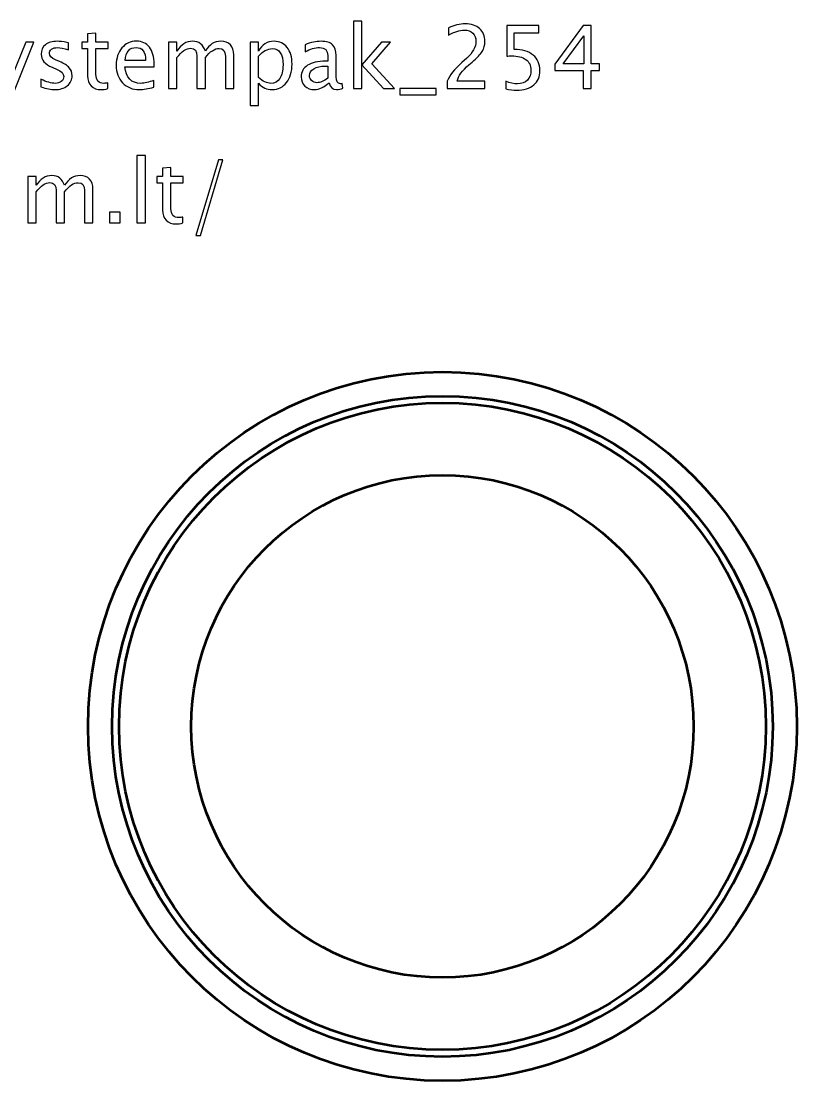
# Model space of a CAD drawing. Header units: centimetres. Extents: x -276 to 74, y -105 to 60.
# Drawn here: x 35.88 to 47.15, y 24.85 to 40.25 of the extents above; entities that cross this region are included whole.
import ezdxf

# ---------------------------------------------------------------- set-up
doc = ezdxf.new("R2010")
doc.units = ezdxf.units.CM
doc.header["$MEASUREMENT"] = 0
doc.layers.add('Layer 1', color=7, linetype='Continuous')

msp = doc.modelspace()

# ---------------------------------------------------------------- linework, layer by layer
at = {"layer": 'Layer 1', "lineweight": 53}
for centre, major_axis in [((42.00003, 29.99997), (0, 5.15003)), ((42.00002, 29.99998), (0, 4.80002)), ((42.00002, 29.99998), (0, 4.70002)), ((42.00002, 29.99998), (0, 3.65002))]:
    msp.add_ellipse(centre, major_axis=major_axis, ratio=1, dxfattribs=at)
at = {"layer": 'Layer 1'}
for points, knots in [([(40.70586, 39.2673), (40.70586, 39.2673), (40.70586, 40.24647), (40.70586, 40.24647), (40.70586, 40.24647), (40.70586, 40.24647), (40.82778, 40.24647), (40.82778, 40.24647), (40.82778, 40.24647), (40.82778, 40.24647), (40.82778, 39.6138), (40.82778, 39.6138), (40.82778, 39.6138), (40.82778, 39.6138), (41.11353, 39.9404), (41.11353, 39.9404), (41.11353, 39.9404), (41.11353, 39.9404), (41.24519, 39.9404), (41.24519, 39.9404), (41.24519, 39.9404), (41.24519, 39.9404), (40.97214, 39.62629), (40.97214, 39.62629), (40.97214, 39.62629), (40.97214, 39.62629), (41.30234, 39.2673), (41.30234, 39.2673), (41.30234, 39.2673), (41.30234, 39.2673), (41.14528, 39.2673), (41.14528, 39.2673), (41.14528, 39.2673), (41.14528, 39.2673), (40.82778, 39.61253), (40.82778, 39.61253), (40.82778, 39.61253), (40.82778, 39.61253), (40.82778, 39.2673), (40.82778, 39.2673), (40.82778, 39.2673), (40.82778, 39.2673), (40.70586, 39.2673), (40.70586, 39.2673)], [0, 0, 0, 0, 0.08333333, 0.08333333, 0.08333333, 0.08333333, 0.16666667, 0.16666667, 0.16666667, 0.16666667, 0.25, 0.25, 0.25, 0.25, 0.33333333, 0.33333333, 0.33333333, 0.33333333, 0.41666667, 0.41666667, 0.41666667, 0.41666667, 0.5, 0.5, 0.5, 0.5, 0.58333333, 0.58333333, 0.58333333, 0.58333333, 0.66666667, 0.66666667, 0.66666667, 0.66666667, 0.75, 0.75, 0.75, 0.75, 0.83333333, 0.83333333, 0.83333333, 0.83333333, 1, 1, 1, 1]), ([(42.06667, 39.2673), (42.06667, 39.2673), (42.06667, 39.37398), (42.06667, 39.37398), (42.06667, 39.37398), (42.10223, 39.45717), (42.17399, 39.54797), (42.28215, 39.64597), (42.28215, 39.64597), (42.28215, 39.64597), (42.352, 39.70863), (42.352, 39.70863), (42.352, 39.70863), (42.44196, 39.79033), (42.48704, 39.87119), (42.48704, 39.95162), (42.48704, 39.95162), (42.48704, 40.00305), (42.47159, 40.04327), (42.4409, 40.07269), (42.4409, 40.07269), (42.41021, 40.10211), (42.36766, 40.11693), (42.31369, 40.11693), (42.31369, 40.11693), (42.25061, 40.11693), (42.17589, 40.0928), (42.08953, 40.04454), (42.08953, 40.04454), (42.08953, 40.04454), (42.08953, 40.15122), (42.08953, 40.15122), (42.08953, 40.15122), (42.17102, 40.18932), (42.25209, 40.20837), (42.33295, 40.20837), (42.33295, 40.20837), (42.41888, 40.20837), (42.48789, 40.1853), (42.53996, 40.13894), (42.53996, 40.13894), (42.59182, 40.09259), (42.61785, 40.03121), (42.61785, 39.95458), (42.61785, 39.95458), (42.61785, 39.89955), (42.60473, 39.85065), (42.57848, 39.80811), (42.57848, 39.80811), (42.55202, 39.76535), (42.50313, 39.71371), (42.43137, 39.65275), (42.43137, 39.65275), (42.43137, 39.65275), (42.38417, 39.61253), (42.38417, 39.61253), (42.38417, 39.61253), (42.28596, 39.52934), (42.22923, 39.44976), (42.21399, 39.37398), (42.21399, 39.37398), (42.21399, 39.37398), (42.61404, 39.37398), (42.61404, 39.37398), (42.61404, 39.37398), (42.61404, 39.37398), (42.61404, 39.2673), (42.61404, 39.2673), (42.61404, 39.2673), (42.61404, 39.2673), (42.06667, 39.2673), (42.06667, 39.2673)], [0, 0, 0, 0, 0.05263158, 0.05263158, 0.05263158, 0.05263158, 0.10526316, 0.10526316, 0.10526316, 0.10526316, 0.15789474, 0.15789474, 0.15789474, 0.15789474, 0.21052632, 0.21052632, 0.21052632, 0.21052632, 0.26315789, 0.26315789, 0.26315789, 0.26315789, 0.31578947, 0.31578947, 0.31578947, 0.31578947, 0.36842105, 0.36842105, 0.36842105, 0.36842105, 0.42105263, 0.42105263, 0.42105263, 0.42105263, 0.47368421, 0.47368421, 0.47368421, 0.47368421, 0.52631579, 0.52631579, 0.52631579, 0.52631579, 0.57894737, 0.57894737, 0.57894737, 0.57894737, 0.63157895, 0.63157895, 0.63157895, 0.63157895, 0.68421053, 0.68421053, 0.68421053, 0.68421053, 0.73684211, 0.73684211, 0.73684211, 0.73684211, 0.78947368, 0.78947368, 0.78947368, 0.78947368, 0.84210526, 0.84210526, 0.84210526, 0.84210526, 0.89473684, 0.89473684, 0.89473684, 0.89473684, 1, 1, 1, 1]), ([(42.91926, 39.26349), (42.91926, 39.26349), (42.91926, 39.37271), (42.91926, 39.37271), (42.91926, 39.37271), (42.98001, 39.34816), (43.03758, 39.33588), (43.09262, 39.33588), (43.09262, 39.33588), (43.15273, 39.33588), (43.20014, 39.35366), (43.23464, 39.38922), (43.23464, 39.38922), (43.26915, 39.42478), (43.28629, 39.47368), (43.28629, 39.53591), (43.28629, 39.53591), (43.28629, 39.60279), (43.26195, 39.65402), (43.21327, 39.68936), (43.21327, 39.68936), (43.16458, 39.72471), (43.0941, 39.74228), (43.00202, 39.74228), (43.00202, 39.74228), (42.98064, 39.74228), (42.958, 39.7408), (42.9345, 39.73784), (42.9345, 39.73784), (42.9345, 39.73784), (42.9345, 40.18551), (42.9345, 40.18551), (42.9345, 40.18551), (42.9345, 40.18551), (43.39932, 40.18551), (43.39932, 40.18551), (43.39932, 40.18551), (43.39932, 40.18551), (43.39932, 40.07883), (43.39932, 40.07883), (43.39932, 40.07883), (43.39932, 40.07883), (43.04118, 40.07883), (43.04118, 40.07883), (43.04118, 40.07883), (43.04118, 40.07883), (43.04118, 39.83626), (43.04118, 39.83626), (43.04118, 39.83626), (43.15929, 39.83626), (43.25137, 39.80917), (43.31762, 39.75498), (43.31762, 39.75498), (43.38387, 39.70101), (43.4171, 39.62608), (43.4171, 39.53019), (43.4171, 39.53019), (43.4171, 39.44087), (43.38704, 39.37102), (43.32693, 39.32043), (43.32693, 39.32043), (43.26682, 39.26984), (43.18384, 39.24444), (43.07801, 39.24444), (43.07801, 39.24444), (43.03081, 39.24444), (42.97789, 39.25079), (42.91926, 39.26349)], [0, 0, 0, 0, 0.05555556, 0.05555556, 0.05555556, 0.05555556, 0.11111111, 0.11111111, 0.11111111, 0.11111111, 0.16666667, 0.16666667, 0.16666667, 0.16666667, 0.22222222, 0.22222222, 0.22222222, 0.22222222, 0.27777778, 0.27777778, 0.27777778, 0.27777778, 0.33333333, 0.33333333, 0.33333333, 0.33333333, 0.38888889, 0.38888889, 0.38888889, 0.38888889, 0.44444444, 0.44444444, 0.44444444, 0.44444444, 0.5, 0.5, 0.5, 0.5, 0.55555556, 0.55555556, 0.55555556, 0.55555556, 0.61111111, 0.61111111, 0.61111111, 0.61111111, 0.66666667, 0.66666667, 0.66666667, 0.66666667, 0.72222222, 0.72222222, 0.72222222, 0.72222222, 0.77777778, 0.77777778, 0.77777778, 0.77777778, 0.83333333, 0.83333333, 0.83333333, 0.83333333, 0.88888889, 0.88888889, 0.88888889, 0.88888889, 1, 1, 1, 1]), ([(44.04617, 39.2673), (44.04617, 39.2673), (44.04617, 39.52765), (44.04617, 39.52765), (44.04617, 39.52765), (44.04617, 39.52765), (43.63215, 39.52765), (43.63215, 39.52765), (43.63215, 39.52765), (43.63215, 39.52765), (43.63215, 39.62036), (43.63215, 39.62036), (43.63215, 39.62036), (43.63215, 39.62036), (44.04617, 40.18551), (44.04617, 40.18551), (44.04617, 40.18551), (44.04617, 40.18551), (44.16047, 40.18551), (44.16047, 40.18551), (44.16047, 40.18551), (44.16047, 40.18551), (44.16047, 39.62798), (44.16047, 39.62798), (44.16047, 39.62798), (44.16047, 39.62798), (44.28366, 39.62798), (44.28366, 39.62798), (44.28366, 39.62798), (44.28366, 39.62798), (44.28366, 39.52765), (44.28366, 39.52765), (44.28366, 39.52765), (44.28366, 39.52765), (44.16047, 39.52765), (44.16047, 39.52765), (44.16047, 39.52765), (44.16047, 39.52765), (44.16047, 39.2673), (44.16047, 39.2673), (44.16047, 39.2673), (44.16047, 39.2673), (44.04617, 39.2673), (44.04617, 39.2673)], [0, 0, 0, 0, 0.08333333, 0.08333333, 0.08333333, 0.08333333, 0.16666667, 0.16666667, 0.16666667, 0.16666667, 0.25, 0.25, 0.25, 0.25, 0.33333333, 0.33333333, 0.33333333, 0.33333333, 0.41666667, 0.41666667, 0.41666667, 0.41666667, 0.5, 0.5, 0.5, 0.5, 0.58333333, 0.58333333, 0.58333333, 0.58333333, 0.66666667, 0.66666667, 0.66666667, 0.66666667, 0.75, 0.75, 0.75, 0.75, 0.83333333, 0.83333333, 0.83333333, 0.83333333, 1, 1, 1, 1]), ([(37.13801, 39.26751), (37.10033, 39.25714), (37.06753, 39.25206), (37.0398, 39.25206), (37.0398, 39.25206), (36.97757, 39.25206), (36.9291, 39.26984), (36.89438, 39.3054), (36.89438, 39.3054), (36.85946, 39.34096), (36.8421, 39.39028), (36.8421, 39.45357), (36.8421, 39.45357), (36.8421, 39.45357), (36.8421, 39.84896), (36.8421, 39.84896), (36.8421, 39.84896), (36.8421, 39.84896), (36.75786, 39.84896), (36.75786, 39.84896), (36.75786, 39.84896), (36.75786, 39.84896), (36.75786, 39.9404), (36.75786, 39.9404), (36.75786, 39.9404), (36.75786, 39.9404), (36.8421, 39.9404), (36.8421, 39.9404), (36.8421, 39.9404), (36.8421, 39.9404), (36.8421, 40.06211), (36.8421, 40.06211), (36.8421, 40.06211), (36.8421, 40.06211), (36.96402, 40.07375), (36.96402, 40.07375), (36.96402, 40.07375), (36.96402, 40.07375), (36.96402, 39.9404), (36.96402, 39.9404), (36.96402, 39.9404), (36.96402, 39.9404), (37.14055, 39.9404), (37.14055, 39.9404), (37.14055, 39.9404), (37.14055, 39.9404), (37.14055, 39.84896), (37.14055, 39.84896), (37.14055, 39.84896), (37.14055, 39.84896), (36.96402, 39.84896), (36.96402, 39.84896), (36.96402, 39.84896), (36.96402, 39.84896), (36.96402, 39.47558), (36.96402, 39.47558), (36.96402, 39.47558), (36.96402, 39.38753), (37.00233, 39.3435), (37.07874, 39.3435), (37.07874, 39.3435), (37.09504, 39.3435), (37.11473, 39.34625), (37.13801, 39.35154), (37.13801, 39.35154), (37.13801, 39.35154), (37.13801, 39.26751), (37.13801, 39.26751)], [0, 0, 0, 0, 0.05555556, 0.05555556, 0.05555556, 0.05555556, 0.11111111, 0.11111111, 0.11111111, 0.11111111, 0.16666667, 0.16666667, 0.16666667, 0.16666667, 0.22222222, 0.22222222, 0.22222222, 0.22222222, 0.27777778, 0.27777778, 0.27777778, 0.27777778, 0.33333333, 0.33333333, 0.33333333, 0.33333333, 0.38888889, 0.38888889, 0.38888889, 0.38888889, 0.44444444, 0.44444444, 0.44444444, 0.44444444, 0.5, 0.5, 0.5, 0.5, 0.55555556, 0.55555556, 0.55555556, 0.55555556, 0.61111111, 0.61111111, 0.61111111, 0.61111111, 0.66666667, 0.66666667, 0.66666667, 0.66666667, 0.72222222, 0.72222222, 0.72222222, 0.72222222, 0.77777778, 0.77777778, 0.77777778, 0.77777778, 0.83333333, 0.83333333, 0.83333333, 0.83333333, 0.88888889, 0.88888889, 0.88888889, 0.88888889, 1, 1, 1, 1]), ([(43.75259, 39.62798), (43.75259, 39.62798), (44.05379, 39.62798), (44.05379, 39.62798), (44.05379, 39.62798), (44.05379, 39.62798), (44.05379, 40.0348), (44.05379, 40.0348), (44.05379, 40.0348), (44.05379, 40.0348), (43.75259, 39.62798), (43.75259, 39.62798)], [0, 0, 0, 0, 0.25, 0.25, 0.25, 0.25, 0.5, 0.5, 0.5, 0.5, 1, 1, 1, 1]), ([(35.56574, 39.02219), (35.56574, 39.02219), (35.67496, 39.26645), (35.67496, 39.26645), (35.67496, 39.26645), (35.67496, 39.26645), (35.41419, 39.9404), (35.41419, 39.9404), (35.41419, 39.9404), (35.41419, 39.9404), (35.545, 39.9404), (35.545, 39.9404), (35.545, 39.9404), (35.545, 39.9404), (35.73889, 39.43071), (35.73889, 39.43071), (35.73889, 39.43071), (35.73889, 39.43071), (35.94569, 39.9404), (35.94569, 39.9404), (35.94569, 39.9404), (35.94569, 39.9404), (36.06062, 39.9404), (36.06062, 39.9404), (36.06062, 39.9404), (36.06062, 39.9404), (35.69274, 39.02219), (35.69274, 39.02219), (35.69274, 39.02219), (35.69274, 39.02219), (35.56574, 39.02219), (35.56574, 39.02219)], [0, 0, 0, 0, 0.11111111, 0.11111111, 0.11111111, 0.11111111, 0.22222222, 0.22222222, 0.22222222, 0.22222222, 0.33333333, 0.33333333, 0.33333333, 0.33333333, 0.44444444, 0.44444444, 0.44444444, 0.44444444, 0.55555556, 0.55555556, 0.55555556, 0.55555556, 0.66666667, 0.66666667, 0.66666667, 0.66666667, 0.77777778, 0.77777778, 0.77777778, 0.77777778, 1, 1, 1, 1]), ([(36.1654, 39.29143), (36.1654, 39.29143), (36.1654, 39.40319), (36.1654, 39.40319), (36.1654, 39.40319), (36.2452, 39.3634), (36.31441, 39.3435), (36.37347, 39.3435), (36.37347, 39.3435), (36.40861, 39.3435), (36.43782, 39.35303), (36.46089, 39.37208), (36.46089, 39.37208), (36.48396, 39.39091), (36.4956, 39.41462), (36.4956, 39.4432), (36.4956, 39.4432), (36.4956, 39.48489), (36.46322, 39.5194), (36.39845, 39.5467), (36.39845, 39.5467), (36.39845, 39.5467), (36.32711, 39.57697), (36.32711, 39.57697), (36.32711, 39.57697), (36.22192, 39.62057), (36.16921, 39.68365), (36.16921, 39.76556), (36.16921, 39.76556), (36.16921, 39.8242), (36.18995, 39.87034), (36.23144, 39.90399), (36.23144, 39.90399), (36.27293, 39.93765), (36.32987, 39.95437), (36.40204, 39.95437), (36.40204, 39.95437), (36.43951, 39.95437), (36.48608, 39.94929), (36.54132, 39.93892), (36.54132, 39.93892), (36.54132, 39.93892), (36.56672, 39.93405), (36.56672, 39.93405), (36.56672, 39.93405), (36.56672, 39.93405), (36.56672, 39.83245), (36.56672, 39.83245), (36.56672, 39.83245), (36.49878, 39.85277), (36.44459, 39.86293), (36.40416, 39.86293), (36.40416, 39.86293), (36.3686, 39.86293), (36.34045, 39.8551), (36.31907, 39.83965), (36.31907, 39.83965), (36.2979, 39.8242), (36.28732, 39.80345), (36.28732, 39.77742), (36.28732, 39.77742), (36.28732, 39.7408), (36.31695, 39.70968), (36.37643, 39.6845), (36.37643, 39.6845), (36.37643, 39.6845), (36.43506, 39.65973), (36.43506, 39.65973), (36.43506, 39.65973), (36.50153, 39.63179), (36.54852, 39.60216), (36.57603, 39.57104), (36.57603, 39.57104), (36.60376, 39.53993), (36.61752, 39.50098), (36.61752, 39.45441), (36.61752, 39.45441), (36.61752, 39.39536), (36.59424, 39.34689), (36.54746, 39.309), (36.54746, 39.309), (36.50089, 39.27111), (36.4412, 39.25206), (36.3686, 39.25206), (36.3686, 39.25206), (36.31272, 39.25206), (36.2452, 39.26518), (36.1654, 39.29143)], [0, 0, 0, 0, 0.04347826, 0.04347826, 0.04347826, 0.04347826, 0.08695652, 0.08695652, 0.08695652, 0.08695652, 0.13043478, 0.13043478, 0.13043478, 0.13043478, 0.17391304, 0.17391304, 0.17391304, 0.17391304, 0.2173913, 0.2173913, 0.2173913, 0.2173913, 0.26086957, 0.26086957, 0.26086957, 0.26086957, 0.30434783, 0.30434783, 0.30434783, 0.30434783, 0.34782609, 0.34782609, 0.34782609, 0.34782609, 0.39130435, 0.39130435, 0.39130435, 0.39130435, 0.43478261, 0.43478261, 0.43478261, 0.43478261, 0.47826087, 0.47826087, 0.47826087, 0.47826087, 0.52173913, 0.52173913, 0.52173913, 0.52173913, 0.56521739, 0.56521739, 0.56521739, 0.56521739, 0.60869565, 0.60869565, 0.60869565, 0.60869565, 0.65217391, 0.65217391, 0.65217391, 0.65217391, 0.69565217, 0.69565217, 0.69565217, 0.69565217, 0.73913043, 0.73913043, 0.73913043, 0.73913043, 0.7826087, 0.7826087, 0.7826087, 0.7826087, 0.82608696, 0.82608696, 0.82608696, 0.82608696, 0.86956522, 0.86956522, 0.86956522, 0.86956522, 0.91304348, 0.91304348, 0.91304348, 0.91304348, 1, 1, 1, 1]), ([(37.80603, 39.28889), (37.72412, 39.26434), (37.65405, 39.25206), (37.59563, 39.25206), (37.59563, 39.25206), (37.49594, 39.25206), (37.41487, 39.28508), (37.35243, 39.35091), (37.35243, 39.35091), (37.28999, 39.41674), (37.25866, 39.50204), (37.25866, 39.60703), (37.25866, 39.60703), (37.25866, 39.70884), (37.28618, 39.79245), (37.34142, 39.85785), (37.34142, 39.85785), (37.39667, 39.92304), (37.46736, 39.95564), (37.55351, 39.95564), (37.55351, 39.95564), (37.635, 39.95564), (37.69808, 39.92664), (37.74253, 39.86865), (37.74253, 39.86865), (37.78698, 39.81065), (37.80921, 39.72852), (37.80921, 39.62205), (37.80921, 39.62205), (37.80921, 39.62205), (37.80857, 39.5848), (37.80857, 39.5848), (37.80857, 39.5848), (37.80857, 39.5848), (37.38312, 39.5848), (37.38312, 39.5848), (37.38312, 39.5848), (37.4009, 39.42393), (37.47943, 39.3435), (37.61849, 39.3435), (37.61849, 39.3435), (37.66951, 39.3435), (37.73195, 39.35789), (37.80603, 39.38668), (37.80603, 39.38668), (37.80603, 39.38668), (37.80603, 39.28889), (37.80603, 39.28889)], [0, 0, 0, 0, 0.07692308, 0.07692308, 0.07692308, 0.07692308, 0.15384615, 0.15384615, 0.15384615, 0.15384615, 0.23076923, 0.23076923, 0.23076923, 0.23076923, 0.30769231, 0.30769231, 0.30769231, 0.30769231, 0.38461538, 0.38461538, 0.38461538, 0.38461538, 0.46153846, 0.46153846, 0.46153846, 0.46153846, 0.53846154, 0.53846154, 0.53846154, 0.53846154, 0.61538462, 0.61538462, 0.61538462, 0.61538462, 0.69230769, 0.69230769, 0.69230769, 0.69230769, 0.76923077, 0.76923077, 0.76923077, 0.76923077, 0.84615385, 0.84615385, 0.84615385, 0.84615385, 1, 1, 1, 1]), ([(38.0196, 39.2673), (38.0196, 39.2673), (38.0196, 39.9404), (38.0196, 39.9404), (38.0196, 39.9404), (38.0196, 39.9404), (38.14152, 39.9404), (38.14152, 39.9404), (38.14152, 39.9404), (38.14152, 39.9404), (38.14152, 39.81319), (38.14152, 39.81319), (38.14152, 39.81319), (38.201, 39.90738), (38.2772, 39.95437), (38.37054, 39.95437), (38.37054, 39.95437), (38.4605, 39.95437), (38.52167, 39.90738), (38.55427, 39.81319), (38.55427, 39.81319), (38.61206, 39.90823), (38.68741, 39.95564), (38.77991, 39.95564), (38.77991, 39.95564), (38.83896, 39.95564), (38.88489, 39.93828), (38.9177, 39.90336), (38.9177, 39.90336), (38.95051, 39.86843), (38.96702, 39.81954), (38.96702, 39.75667), (38.96702, 39.75667), (38.96702, 39.75667), (38.96702, 39.2673), (38.96702, 39.2673), (38.96702, 39.2673), (38.96702, 39.2673), (38.8451, 39.2673), (38.8451, 39.2673), (38.8451, 39.2673), (38.8451, 39.2673), (38.8451, 39.73657), (38.8451, 39.73657), (38.8451, 39.73657), (38.8451, 39.81319), (38.81462, 39.8515), (38.75366, 39.8515), (38.75366, 39.8515), (38.69037, 39.8515), (38.62391, 39.80684), (38.55427, 39.7173), (38.55427, 39.7173), (38.55427, 39.7173), (38.55427, 39.2673), (38.55427, 39.2673), (38.55427, 39.2673), (38.55427, 39.2673), (38.43235, 39.2673), (38.43235, 39.2673), (38.43235, 39.2673), (38.43235, 39.2673), (38.43235, 39.73699), (38.43235, 39.73699), (38.43235, 39.73699), (38.43235, 39.81425), (38.40145, 39.85277), (38.33943, 39.85277), (38.33943, 39.85277), (38.27783, 39.85277), (38.21179, 39.8079), (38.14152, 39.71794), (38.14152, 39.71794), (38.14152, 39.71794), (38.14152, 39.2673), (38.14152, 39.2673), (38.14152, 39.2673), (38.14152, 39.2673), (38.0196, 39.2673), (38.0196, 39.2673)], [0, 0, 0, 0, 0.04761905, 0.04761905, 0.04761905, 0.04761905, 0.0952381, 0.0952381, 0.0952381, 0.0952381, 0.14285714, 0.14285714, 0.14285714, 0.14285714, 0.19047619, 0.19047619, 0.19047619, 0.19047619, 0.23809524, 0.23809524, 0.23809524, 0.23809524, 0.28571429, 0.28571429, 0.28571429, 0.28571429, 0.33333333, 0.33333333, 0.33333333, 0.33333333, 0.38095238, 0.38095238, 0.38095238, 0.38095238, 0.42857143, 0.42857143, 0.42857143, 0.42857143, 0.47619048, 0.47619048, 0.47619048, 0.47619048, 0.52380952, 0.52380952, 0.52380952, 0.52380952, 0.57142857, 0.57142857, 0.57142857, 0.57142857, 0.61904762, 0.61904762, 0.61904762, 0.61904762, 0.66666667, 0.66666667, 0.66666667, 0.66666667, 0.71428571, 0.71428571, 0.71428571, 0.71428571, 0.76190476, 0.76190476, 0.76190476, 0.76190476, 0.80952381, 0.80952381, 0.80952381, 0.80952381, 0.85714286, 0.85714286, 0.85714286, 0.85714286, 0.9047619, 0.9047619, 0.9047619, 0.9047619, 1, 1, 1, 1]), ([(39.20536, 39.02219), (39.20536, 39.02219), (39.20536, 39.9404), (39.20536, 39.9404), (39.20536, 39.9404), (39.20536, 39.9404), (39.32728, 39.9404), (39.32728, 39.9404), (39.32728, 39.9404), (39.32728, 39.9404), (39.32728, 39.81319), (39.32728, 39.81319), (39.32728, 39.81319), (39.37723, 39.90738), (39.45238, 39.95437), (39.55249, 39.95437), (39.55249, 39.95437), (39.63356, 39.95437), (39.69727, 39.92495), (39.74384, 39.86589), (39.74384, 39.86589), (39.79041, 39.80684), (39.81369, 39.72619), (39.81369, 39.62396), (39.81369, 39.62396), (39.81369, 39.51262), (39.78723, 39.42266), (39.73453, 39.35451), (39.73453, 39.35451), (39.68182, 39.28614), (39.6124, 39.25206), (39.52646, 39.25206), (39.52646, 39.25206), (39.44666, 39.25206), (39.3802, 39.28254), (39.32728, 39.34371), (39.32728, 39.34371), (39.32728, 39.34371), (39.32728, 39.02219), (39.32728, 39.02219), (39.32728, 39.02219), (39.32728, 39.02219), (39.20536, 39.02219), (39.20536, 39.02219)], [0, 0, 0, 0, 0.08333333, 0.08333333, 0.08333333, 0.08333333, 0.16666667, 0.16666667, 0.16666667, 0.16666667, 0.25, 0.25, 0.25, 0.25, 0.33333333, 0.33333333, 0.33333333, 0.33333333, 0.41666667, 0.41666667, 0.41666667, 0.41666667, 0.5, 0.5, 0.5, 0.5, 0.58333333, 0.58333333, 0.58333333, 0.58333333, 0.66666667, 0.66666667, 0.66666667, 0.66666667, 0.75, 0.75, 0.75, 0.75, 0.83333333, 0.83333333, 0.83333333, 0.83333333, 1, 1, 1, 1]), ([(40.35153, 39.35303), (40.2783, 39.28572), (40.20781, 39.25206), (40.14008, 39.25206), (40.14008, 39.25206), (40.08441, 39.25206), (40.03805, 39.26942), (40.00144, 39.30434), (40.00144, 39.30434), (39.96461, 39.33927), (39.94619, 39.38329), (39.94619, 39.43642), (39.94619, 39.43642), (39.94619, 39.50987), (39.97709, 39.56639), (40.0389, 39.60576), (40.0389, 39.60576), (40.10071, 39.64513), (40.1894, 39.66481), (40.30497, 39.66481), (40.30497, 39.66481), (40.30497, 39.66481), (40.33354, 39.66481), (40.33354, 39.66481), (40.33354, 39.66481), (40.33354, 39.66481), (40.33354, 39.74588), (40.33354, 39.74588), (40.33354, 39.74588), (40.33354, 39.82398), (40.2929, 39.86293), (40.21141, 39.86293), (40.21141, 39.86293), (40.14833, 39.86293), (40.07933, 39.84303), (40.00461, 39.80324), (40.00461, 39.80324), (40.00461, 39.80324), (40.00461, 39.90357), (40.00461, 39.90357), (40.00461, 39.90357), (40.08674, 39.93744), (40.16421, 39.95437), (40.23681, 39.95437), (40.23681, 39.95437), (40.31153, 39.95437), (40.36677, 39.93744), (40.40212, 39.90336), (40.40212, 39.90336), (40.43768, 39.86928), (40.45546, 39.81679), (40.45546, 39.74588), (40.45546, 39.74588), (40.45546, 39.74588), (40.45546, 39.44171), (40.45546, 39.44171), (40.45546, 39.44171), (40.45546, 39.37208), (40.47684, 39.33715), (40.51981, 39.33715), (40.51981, 39.33715), (40.5251, 39.33715), (40.53293, 39.338), (40.5433, 39.33969), (40.5433, 39.33969), (40.5433, 39.33969), (40.55198, 39.27196), (40.55198, 39.27196), (40.55198, 39.27196), (40.52425, 39.25862), (40.49377, 39.25206), (40.46033, 39.25206), (40.46033, 39.25206), (40.40339, 39.25206), (40.3672, 39.28572), (40.35153, 39.35303)], [0, 0, 0, 0, 0.05, 0.05, 0.05, 0.05, 0.1, 0.1, 0.1, 0.1, 0.15, 0.15, 0.15, 0.15, 0.2, 0.2, 0.2, 0.2, 0.25, 0.25, 0.25, 0.25, 0.3, 0.3, 0.3, 0.3, 0.35, 0.35, 0.35, 0.35, 0.4, 0.4, 0.4, 0.4, 0.45, 0.45, 0.45, 0.45, 0.5, 0.5, 0.5, 0.5, 0.55, 0.55, 0.55, 0.55, 0.6, 0.6, 0.6, 0.6, 0.65, 0.65, 0.65, 0.65, 0.7, 0.7, 0.7, 0.7, 0.75, 0.75, 0.75, 0.75, 0.8, 0.8, 0.8, 0.8, 0.85, 0.85, 0.85, 0.85, 0.9, 0.9, 0.9, 0.9, 1, 1, 1, 1]), ([(37.38947, 39.67624), (37.38947, 39.67624), (37.68665, 39.67624), (37.68665, 39.67624), (37.68665, 39.67624), (37.68665, 39.80155), (37.63987, 39.8642), (37.54653, 39.8642), (37.54653, 39.8642), (37.45255, 39.8642), (37.40027, 39.80155), (37.38947, 39.67624)], [0, 0, 0, 0, 0.25, 0.25, 0.25, 0.25, 0.5, 0.5, 0.5, 0.5, 1, 1, 1, 1]), ([(39.32728, 39.42774), (39.39015, 39.37165), (39.45005, 39.3435), (39.50699, 39.3435), (39.50699, 39.3435), (39.56308, 39.3435), (39.60647, 39.367), (39.63695, 39.41377), (39.63695, 39.41377), (39.66764, 39.46055), (39.68288, 39.52638), (39.68288, 39.61147), (39.68288, 39.61147), (39.68288, 39.76895), (39.63081, 39.84769), (39.52667, 39.84769), (39.52667, 39.84769), (39.45851, 39.84769), (39.39205, 39.81086), (39.32728, 39.73699), (39.32728, 39.73699), (39.32728, 39.73699), (39.32728, 39.42774), (39.32728, 39.42774)], [0, 0, 0, 0, 0.14285714, 0.14285714, 0.14285714, 0.14285714, 0.28571429, 0.28571429, 0.28571429, 0.28571429, 0.42857143, 0.42857143, 0.42857143, 0.42857143, 0.57142857, 0.57142857, 0.57142857, 0.57142857, 0.71428571, 0.71428571, 0.71428571, 0.71428571, 1, 1, 1, 1]), ([(40.33354, 39.41949), (40.33354, 39.41949), (40.33354, 39.59242), (40.33354, 39.59242), (40.33354, 39.59242), (40.33354, 39.59242), (40.29438, 39.59369), (40.29438, 39.59369), (40.29438, 39.59369), (40.22665, 39.59369), (40.17204, 39.5812), (40.13034, 39.55623), (40.13034, 39.55623), (40.08885, 39.53104), (40.06811, 39.49781), (40.06811, 39.45632), (40.06811, 39.45632), (40.06811, 39.42732), (40.07848, 39.40277), (40.09901, 39.38266), (40.09901, 39.38266), (40.11976, 39.36255), (40.14495, 39.35239), (40.17479, 39.35239), (40.17479, 39.35239), (40.22559, 39.35239), (40.27851, 39.37483), (40.33354, 39.41949)], [0, 0, 0, 0, 0.125, 0.125, 0.125, 0.125, 0.25, 0.25, 0.25, 0.25, 0.375, 0.375, 0.375, 0.375, 0.5, 0.5, 0.5, 0.5, 0.625, 0.625, 0.625, 0.625, 0.75, 0.75, 0.75, 0.75, 1, 1, 1, 1]), ([(41.3796, 39.17586), (41.3796, 39.17586), (41.3796, 39.2673), (41.3796, 39.2673), (41.3796, 39.2673), (41.3796, 39.2673), (41.90792, 39.2673), (41.90792, 39.2673), (41.90792, 39.2673), (41.90792, 39.2673), (41.90792, 39.17586), (41.90792, 39.17586), (41.90792, 39.17586), (41.90792, 39.17586), (41.3796, 39.17586), (41.3796, 39.17586)], [0, 0, 0, 0, 0.2, 0.2, 0.2, 0.2, 0.4, 0.4, 0.4, 0.4, 0.6, 0.6, 0.6, 0.6, 1, 1, 1, 1]), ([(37.56069, 37.31573), (37.56069, 37.31573), (37.56069, 38.2949), (37.56069, 38.2949), (37.56069, 38.2949), (37.56069, 38.2949), (37.68261, 38.2949), (37.68261, 38.2949), (37.68261, 38.2949), (37.68261, 38.2949), (37.68261, 37.31573), (37.68261, 37.31573), (37.68261, 37.31573), (37.68261, 37.31573), (37.56069, 37.31573), (37.56069, 37.31573)], [0, 0, 0, 0, 0.2, 0.2, 0.2, 0.2, 0.4, 0.4, 0.4, 0.4, 0.6, 0.6, 0.6, 0.6, 1, 1, 1, 1]), ([(38.41794, 37.13158), (38.41794, 37.13158), (38.74454, 38.23394), (38.74454, 38.23394), (38.74454, 38.23394), (38.74454, 38.23394), (38.8091, 38.23394), (38.8091, 38.23394), (38.8091, 38.23394), (38.8091, 38.23394), (38.4825, 37.13158), (38.4825, 37.13158), (38.4825, 37.13158), (38.4825, 37.13158), (38.41794, 37.13158), (38.41794, 37.13158)], [0, 0, 0, 0, 0.2, 0.2, 0.2, 0.2, 0.4, 0.4, 0.4, 0.4, 0.6, 0.6, 0.6, 0.6, 1, 1, 1, 1]), ([(38.22871, 37.31594), (38.19103, 37.30557), (38.15823, 37.30049), (38.1305, 37.30049), (38.1305, 37.30049), (38.06827, 37.30049), (38.0198, 37.31827), (37.98508, 37.35383), (37.98508, 37.35383), (37.95016, 37.38939), (37.9328, 37.43871), (37.9328, 37.502), (37.9328, 37.502), (37.9328, 37.502), (37.9328, 37.89739), (37.9328, 37.89739), (37.9328, 37.89739), (37.9328, 37.89739), (37.84856, 37.89739), (37.84856, 37.89739), (37.84856, 37.89739), (37.84856, 37.89739), (37.84856, 37.98883), (37.84856, 37.98883), (37.84856, 37.98883), (37.84856, 37.98883), (37.9328, 37.98883), (37.9328, 37.98883), (37.9328, 37.98883), (37.9328, 37.98883), (37.9328, 38.11054), (37.9328, 38.11054), (37.9328, 38.11054), (37.9328, 38.11054), (38.05472, 38.12218), (38.05472, 38.12218), (38.05472, 38.12218), (38.05472, 38.12218), (38.05472, 37.98883), (38.05472, 37.98883), (38.05472, 37.98883), (38.05472, 37.98883), (38.23125, 37.98883), (38.23125, 37.98883), (38.23125, 37.98883), (38.23125, 37.98883), (38.23125, 37.89739), (38.23125, 37.89739), (38.23125, 37.89739), (38.23125, 37.89739), (38.05472, 37.89739), (38.05472, 37.89739), (38.05472, 37.89739), (38.05472, 37.89739), (38.05472, 37.52401), (38.05472, 37.52401), (38.05472, 37.52401), (38.05472, 37.43596), (38.09303, 37.39193), (38.16944, 37.39193), (38.16944, 37.39193), (38.18574, 37.39193), (38.20543, 37.39468), (38.22871, 37.39997), (38.22871, 37.39997), (38.22871, 37.39997), (38.22871, 37.31594), (38.22871, 37.31594)], [0, 0, 0, 0, 0.05555556, 0.05555556, 0.05555556, 0.05555556, 0.11111111, 0.11111111, 0.11111111, 0.11111111, 0.16666667, 0.16666667, 0.16666667, 0.16666667, 0.22222222, 0.22222222, 0.22222222, 0.22222222, 0.27777778, 0.27777778, 0.27777778, 0.27777778, 0.33333333, 0.33333333, 0.33333333, 0.33333333, 0.38888889, 0.38888889, 0.38888889, 0.38888889, 0.44444444, 0.44444444, 0.44444444, 0.44444444, 0.5, 0.5, 0.5, 0.5, 0.55555556, 0.55555556, 0.55555556, 0.55555556, 0.61111111, 0.61111111, 0.61111111, 0.61111111, 0.66666667, 0.66666667, 0.66666667, 0.66666667, 0.72222222, 0.72222222, 0.72222222, 0.72222222, 0.77777778, 0.77777778, 0.77777778, 0.77777778, 0.83333333, 0.83333333, 0.83333333, 0.83333333, 0.88888889, 0.88888889, 0.88888889, 0.88888889, 1, 1, 1, 1]), ([(35.97319, 37.31573), (35.97319, 37.31573), (35.97319, 37.98883), (35.97319, 37.98883), (35.97319, 37.98883), (35.97319, 37.98883), (36.09511, 37.98883), (36.09511, 37.98883), (36.09511, 37.98883), (36.09511, 37.98883), (36.09511, 37.86162), (36.09511, 37.86162), (36.09511, 37.86162), (36.15459, 37.95581), (36.23079, 38.0028), (36.32413, 38.0028), (36.32413, 38.0028), (36.41409, 38.0028), (36.47526, 37.95581), (36.50786, 37.86162), (36.50786, 37.86162), (36.56565, 37.95666), (36.641, 38.00407), (36.7335, 38.00407), (36.7335, 38.00407), (36.79255, 38.00407), (36.83848, 37.98671), (36.87129, 37.95179), (36.87129, 37.95179), (36.9041, 37.91686), (36.92061, 37.86797), (36.92061, 37.8051), (36.92061, 37.8051), (36.92061, 37.8051), (36.92061, 37.31573), (36.92061, 37.31573), (36.92061, 37.31573), (36.92061, 37.31573), (36.79869, 37.31573), (36.79869, 37.31573), (36.79869, 37.31573), (36.79869, 37.31573), (36.79869, 37.785), (36.79869, 37.785), (36.79869, 37.785), (36.79869, 37.86162), (36.76821, 37.89993), (36.70725, 37.89993), (36.70725, 37.89993), (36.64396, 37.89993), (36.5775, 37.85527), (36.50786, 37.76573), (36.50786, 37.76573), (36.50786, 37.76573), (36.50786, 37.31573), (36.50786, 37.31573), (36.50786, 37.31573), (36.50786, 37.31573), (36.38594, 37.31573), (36.38594, 37.31573), (36.38594, 37.31573), (36.38594, 37.31573), (36.38594, 37.78542), (36.38594, 37.78542), (36.38594, 37.78542), (36.38594, 37.86268), (36.35504, 37.9012), (36.29302, 37.9012), (36.29302, 37.9012), (36.23142, 37.9012), (36.16538, 37.85633), (36.09511, 37.76637), (36.09511, 37.76637), (36.09511, 37.76637), (36.09511, 37.31573), (36.09511, 37.31573), (36.09511, 37.31573), (36.09511, 37.31573), (35.97319, 37.31573), (35.97319, 37.31573)], [0, 0, 0, 0, 0.04761905, 0.04761905, 0.04761905, 0.04761905, 0.0952381, 0.0952381, 0.0952381, 0.0952381, 0.14285714, 0.14285714, 0.14285714, 0.14285714, 0.19047619, 0.19047619, 0.19047619, 0.19047619, 0.23809524, 0.23809524, 0.23809524, 0.23809524, 0.28571429, 0.28571429, 0.28571429, 0.28571429, 0.33333333, 0.33333333, 0.33333333, 0.33333333, 0.38095238, 0.38095238, 0.38095238, 0.38095238, 0.42857143, 0.42857143, 0.42857143, 0.42857143, 0.47619048, 0.47619048, 0.47619048, 0.47619048, 0.52380952, 0.52380952, 0.52380952, 0.52380952, 0.57142857, 0.57142857, 0.57142857, 0.57142857, 0.61904762, 0.61904762, 0.61904762, 0.61904762, 0.66666667, 0.66666667, 0.66666667, 0.66666667, 0.71428571, 0.71428571, 0.71428571, 0.71428571, 0.76190476, 0.76190476, 0.76190476, 0.76190476, 0.80952381, 0.80952381, 0.80952381, 0.80952381, 0.85714286, 0.85714286, 0.85714286, 0.85714286, 0.9047619, 0.9047619, 0.9047619, 0.9047619, 1, 1, 1, 1]), ([(37.16149, 37.31573), (37.16149, 37.31573), (37.16149, 37.4694), (37.16149, 37.4694), (37.16149, 37.4694), (37.16149, 37.4694), (37.31516, 37.4694), (37.31516, 37.4694), (37.31516, 37.4694), (37.31516, 37.4694), (37.31516, 37.31573), (37.31516, 37.31573), (37.31516, 37.31573), (37.31516, 37.31573), (37.16149, 37.31573), (37.16149, 37.31573)], [0, 0, 0, 0, 0.2, 0.2, 0.2, 0.2, 0.4, 0.4, 0.4, 0.4, 0.6, 0.6, 0.6, 0.6, 1, 1, 1, 1])]:
    msp.add_open_spline(points, degree=3, knots=knots, dxfattribs=at)

doc.saveas('drawing.dxf')
